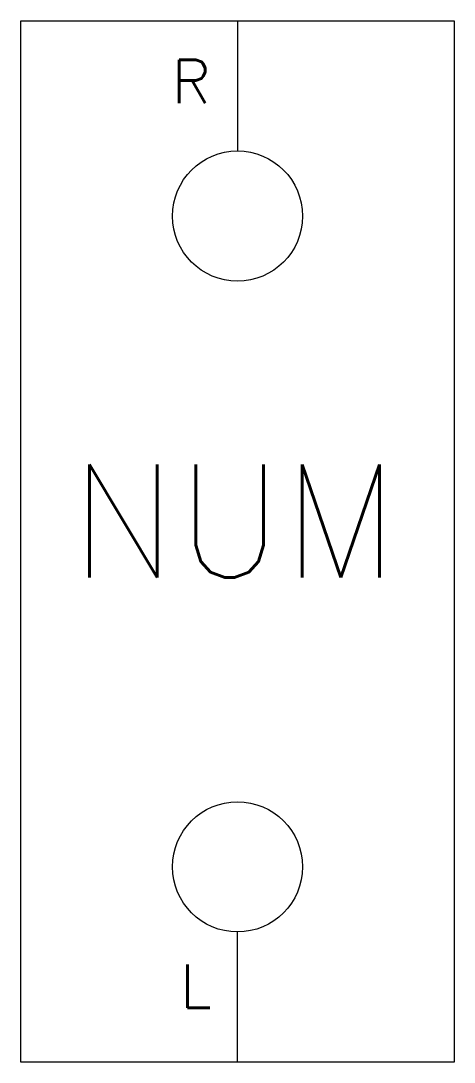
# Model space of a CAD drawing. Extents: x -12.1 to -7.1, y -17.8 to -5.8.
import ezdxf
from ezdxf.enums import TextEntityAlignment as Align

# ---------------------------------------------------------------- set-up
doc = ezdxf.new("R2010")
doc.units = 0
doc.header["$MEASUREMENT"] = 0
doc.layers.get('0').update_dxf_attribs({"linetype": 'CONTINUOUS'})
doc.styles.add('ROMANS', font='romans.shx')

msp = doc.modelspace()

# ---------------------------------------------------------------- linework, layer by layer
at = {"color": 5, "lineweight": 30}
for p, q in [((-12.097, -17.846), (-12.097, -5.846)), ((-12.097, -5.846), (-7.097, -5.846)), ((-7.097, -5.846), (-7.097, -17.846)), ((-7.097, -17.846), (-12.097, -17.846))]:
    msp.add_line(p, q, dxfattribs=at)
for p, q in [((-9.597, -5.846), (-9.597, -7.346)), ((-9.597, -17.846), (-9.597, -16.346))]:
    msp.add_line(p, q)
at = {"color": 7}
for centre in [(-9.597, -8.096), (-9.597, -15.596)]:
    msp.add_circle(centre, 0.75, dxfattribs=at)

# ---------------------------------------------------------------- texts
at = {"style": 'ROMANS', "flags": 4}
msp.add_attdef('R', text='R', height=0.5, dxfattribs=at).set_placement((-10.132, -6.295), align=Align.TOP_CENTER)
msp.add_attdef('NUM', text='NUM', height=1.3, dxfattribs=at).set_placement((-9.632, -11.611), align=Align.MIDDLE_CENTER)
msp.add_attdef('L', text='L', height=0.5, dxfattribs=at).set_placement((-10.078, -17.371), align=Align.BOTTOM_CENTER)

doc.saveas('drawing.dxf')
